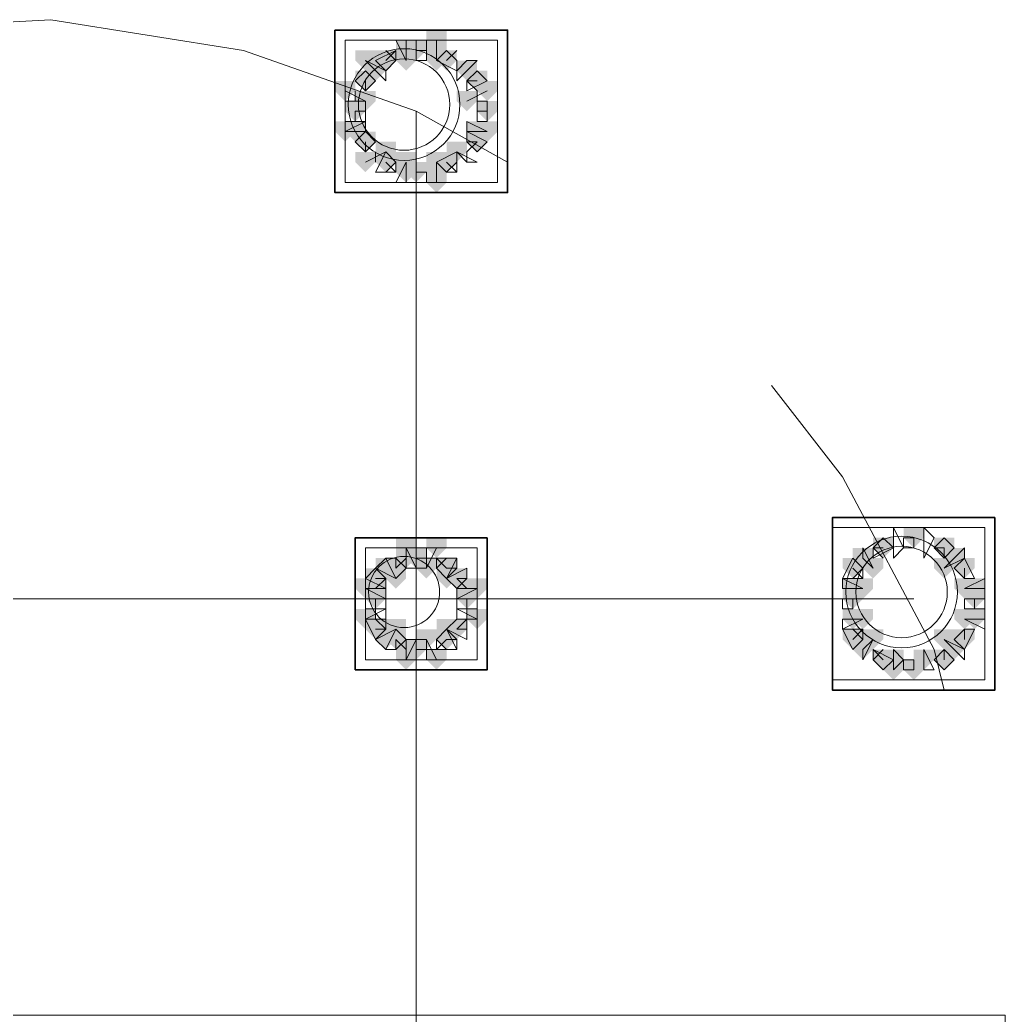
# Model space of a CAD drawing. Header units: millimetres. Extents: x 2315 to 4619, y 1334 to 1897.
# Drawn here: x 3584.13 to 3590.05, y 1554.71 to 1560.69 of the extents above; entities that cross this region are included whole.
import ezdxf

# ---------------------------------------------------------------- set-up
doc = ezdxf.new("R2010")
doc.units = ezdxf.units.MM
for name, color, linetype, true_color in [('PDF_10', 7, 'Continuous', 0x00b85c), ('PDF_AXIS', 7, 'Continuous', 0x00b85c), ('PDF_柱构件', 7, 'Continuous', 0x00b85c), ('PDF_转运站初步方案', 7, 'Continuous', 0x00b85c)]:
    doc.layers.add(name, color=color, linetype=linetype, true_color=true_color)
doc.layers.add('PDF_中心线层', color=1, linetype='Continuous')
doc.layers.add('PDF_粗实线层', color=7, linetype='Continuous')

msp = doc.modelspace()

# ---------------------------------------------------------------- hatches: boundary and pattern name
at = {"layer": 'PDF_10', "transparency": 33554559}
for points in [[(3586.5099, 1560.5703), (3586.4488, 1560.5703), (3586.4488, 1560.5093), (3586.5099, 1560.4482), (3586.571, 1560.5093), (3586.571, 1560.5703)], [(3586.5099, 1560.5703), (3586.4488, 1560.5703), (3586.4488, 1560.5093), (3586.5099, 1560.4482), (3586.571, 1560.5093), (3586.571, 1560.5703)], [(3586.5099, 1560.5703), (3586.4488, 1560.5703), (3586.4488, 1560.5093), (3586.5099, 1560.4482), (3586.571, 1560.5093), (3586.571, 1560.5703)], [(3586.3267, 1560.5093), (3586.2656, 1560.5093), (3586.2656, 1560.4482), (3586.3267, 1560.3871), (3586.3877, 1560.4482), (3586.3877, 1560.5093)], [(3586.3267, 1560.5093), (3586.2656, 1560.5093), (3586.2656, 1560.4482), (3586.3267, 1560.3871), (3586.3877, 1560.4482), (3586.3877, 1560.5093)], [(3586.6931, 1560.5093), (3586.6321, 1560.5093), (3586.6321, 1560.4482), (3586.6931, 1560.3871), (3586.7542, 1560.4482), (3586.7542, 1560.5093)], [(3586.6931, 1560.5093), (3586.6321, 1560.5093), (3586.6321, 1560.4482), (3586.6931, 1560.3871), (3586.7542, 1560.4482), (3586.7542, 1560.5093)], [(3586.2045, 1560.3871), (3586.1434, 1560.3871), (3586.1434, 1560.326), (3586.2045, 1560.2649), (3586.2656, 1560.326), (3586.2656, 1560.3871)], [(3586.2045, 1560.3871), (3586.1434, 1560.3871), (3586.1434, 1560.326), (3586.2045, 1560.2649), (3586.2656, 1560.326), (3586.2656, 1560.3871)], [(3586.2045, 1560.3871), (3586.1434, 1560.3871), (3586.1434, 1560.326), (3586.2045, 1560.2649), (3586.2656, 1560.326), (3586.2656, 1560.3871)], [(3586.8764, 1560.3871), (3586.8153, 1560.3871), (3586.8153, 1560.326), (3586.8764, 1560.2649), (3586.9375, 1560.326), (3586.9375, 1560.3871)], [(3586.8764, 1560.3871), (3586.8153, 1560.3871), (3586.8153, 1560.326), (3586.8764, 1560.2649), (3586.9375, 1560.326), (3586.9375, 1560.3871)], [(3586.1434, 1560.2039), (3586.0823, 1560.2039), (3586.0823, 1560.1428), (3586.1434, 1560.0817), (3586.2045, 1560.1428), (3586.2045, 1560.2039)], [(3586.1434, 1560.2039), (3586.0823, 1560.2039), (3586.0823, 1560.1428), (3586.1434, 1560.0817), (3586.2045, 1560.1428), (3586.2045, 1560.2039)], [(3586.9375, 1560.2039), (3586.8764, 1560.2039), (3586.8764, 1560.1428), (3586.9375, 1560.0817), (3586.9985, 1560.1428), (3586.9985, 1560.2039)], [(3586.9375, 1560.2039), (3586.8764, 1560.2039), (3586.8764, 1560.1428), (3586.9375, 1560.0817), (3586.9985, 1560.1428), (3586.9985, 1560.2039)], [(3586.2045, 1560.0206), (3586.1434, 1560.0206), (3586.1434, 1559.9595), (3586.2045, 1559.8985), (3586.2656, 1559.9595), (3586.2656, 1560.0206)], [(3586.2045, 1560.0206), (3586.1434, 1560.0206), (3586.1434, 1559.9595), (3586.2045, 1559.8985), (3586.2656, 1559.9595), (3586.2656, 1560.0206)], [(3586.2045, 1560.0206), (3586.1434, 1560.0206), (3586.1434, 1559.9595), (3586.2045, 1559.8985), (3586.2656, 1559.9595), (3586.2656, 1560.0206)], [(3586.8764, 1560.0206), (3586.8153, 1560.0206), (3586.8153, 1559.9595), (3586.8764, 1559.8985), (3586.9375, 1559.9595), (3586.9375, 1560.0206)], [(3586.8764, 1560.0206), (3586.8153, 1560.0206), (3586.8153, 1559.9595), (3586.8764, 1559.8985), (3586.9375, 1559.9595), (3586.9375, 1560.0206)], [(3586.3267, 1559.8985), (3586.2656, 1559.8985), (3586.2656, 1559.8374), (3586.3267, 1559.7763), (3586.3877, 1559.8374), (3586.3877, 1559.8985)], [(3586.3267, 1559.8985), (3586.2656, 1559.8985), (3586.2656, 1559.8374), (3586.3267, 1559.7763), (3586.3877, 1559.8374), (3586.3877, 1559.8985)], [(3586.6931, 1559.8985), (3586.6321, 1559.8985), (3586.6321, 1559.8374), (3586.6931, 1559.7763), (3586.7542, 1559.8374), (3586.7542, 1559.8985)], [(3586.6931, 1559.8985), (3586.6321, 1559.8985), (3586.6321, 1559.8374), (3586.6931, 1559.7763), (3586.7542, 1559.8374), (3586.7542, 1559.8985)], [(3586.5099, 1559.8374), (3586.4488, 1559.8374), (3586.4488, 1559.7763), (3586.5099, 1559.7152), (3586.571, 1559.7763), (3586.571, 1559.8374)], [(3586.5099, 1559.8374), (3586.4488, 1559.8374), (3586.4488, 1559.7763), (3586.5099, 1559.7152), (3586.571, 1559.7763), (3586.571, 1559.8374)], [(3589.5029, 1557.6385), (3589.4418, 1557.6385), (3589.4418, 1557.5774), (3589.5029, 1557.5163), (3589.5639, 1557.5774), (3589.5639, 1557.6385)], [(3589.5029, 1557.6385), (3589.4418, 1557.6385), (3589.4418, 1557.5774), (3589.5029, 1557.5163), (3589.5639, 1557.5774), (3589.5639, 1557.6385)], [(3589.3196, 1557.5774), (3589.2585, 1557.5774), (3589.2585, 1557.5163), (3589.3196, 1557.4552), (3589.3807, 1557.5163), (3589.3807, 1557.5774)], [(3589.3196, 1557.5774), (3589.2585, 1557.5774), (3589.2585, 1557.5163), (3589.3196, 1557.4552), (3589.3807, 1557.5163), (3589.3807, 1557.5774)], [(3589.6861, 1557.5774), (3589.625, 1557.5774), (3589.625, 1557.5163), (3589.6861, 1557.4552), (3589.7472, 1557.5163), (3589.7472, 1557.5774)], [(3589.6861, 1557.5774), (3589.625, 1557.5774), (3589.625, 1557.5163), (3589.6861, 1557.4552), (3589.7472, 1557.5163), (3589.7472, 1557.5774)], [(3586.5099, 1557.5163), (3586.4488, 1557.5163), (3586.4488, 1557.4552), (3586.5099, 1557.3941), (3586.571, 1557.4552), (3586.571, 1557.5163)], [(3586.5099, 1557.5163), (3586.4488, 1557.5163), (3586.4488, 1557.4552), (3586.5099, 1557.3941), (3586.571, 1557.4552), (3586.571, 1557.5163)], [(3586.5099, 1557.5163), (3586.4488, 1557.5163), (3586.4488, 1557.4552), (3586.5099, 1557.3941), (3586.571, 1557.4552), (3586.571, 1557.5163)], [(3586.3877, 1557.4552), (3586.3267, 1557.4552), (3586.3267, 1557.3941), (3586.3877, 1557.333), (3586.4488, 1557.3941), (3586.4488, 1557.4552)], [(3586.3877, 1557.4552), (3586.3267, 1557.4552), (3586.3267, 1557.3941), (3586.3877, 1557.333), (3586.4488, 1557.3941), (3586.4488, 1557.4552)], [(3586.6931, 1557.4552), (3586.6321, 1557.4552), (3586.6321, 1557.3941), (3586.6931, 1557.333), (3586.7542, 1557.3941), (3586.7542, 1557.4552)], [(3586.6931, 1557.4552), (3586.6321, 1557.4552), (3586.6321, 1557.3941), (3586.6931, 1557.333), (3586.7542, 1557.3941), (3586.7542, 1557.4552)], [(3589.1364, 1557.4552), (3589.0753, 1557.4552), (3589.0753, 1557.3941), (3589.1364, 1557.333), (3589.1975, 1557.3941), (3589.1975, 1557.4552)], [(3589.1364, 1557.4552), (3589.0753, 1557.4552), (3589.0753, 1557.3941), (3589.1364, 1557.333), (3589.1975, 1557.3941), (3589.1975, 1557.4552)], [(3589.8083, 1557.4552), (3589.7472, 1557.4552), (3589.7472, 1557.3941), (3589.8083, 1557.333), (3589.8694, 1557.3941), (3589.8694, 1557.4552)], [(3589.8083, 1557.4552), (3589.7472, 1557.4552), (3589.7472, 1557.3941), (3589.8083, 1557.333), (3589.8694, 1557.3941), (3589.8694, 1557.4552)], [(3586.2656, 1557.3941), (3586.2045, 1557.3941), (3586.2045, 1557.333), (3586.2656, 1557.272), (3586.3267, 1557.333), (3586.3267, 1557.3941)], [(3586.2656, 1557.3941), (3586.2045, 1557.3941), (3586.2045, 1557.333), (3586.2656, 1557.272), (3586.3267, 1557.333), (3586.3267, 1557.3941)], [(3586.7542, 1557.3941), (3586.6931, 1557.3941), (3586.6931, 1557.333), (3586.7542, 1557.272), (3586.8153, 1557.333), (3586.8153, 1557.3941)], [(3586.7542, 1557.3941), (3586.6931, 1557.3941), (3586.6931, 1557.333), (3586.7542, 1557.272), (3586.8153, 1557.333), (3586.8153, 1557.3941)], [(3586.2656, 1557.272), (3586.2045, 1557.272), (3586.2045, 1557.2109), (3586.2656, 1557.1498), (3586.3267, 1557.2109), (3586.3267, 1557.272)], [(3586.2656, 1557.272), (3586.2045, 1557.272), (3586.2045, 1557.2109), (3586.2656, 1557.1498), (3586.3267, 1557.2109), (3586.3267, 1557.272)], [(3586.8153, 1557.272), (3586.7542, 1557.272), (3586.7542, 1557.2109), (3586.8153, 1557.1498), (3586.8764, 1557.2109), (3586.8764, 1557.272)], [(3586.8153, 1557.272), (3586.7542, 1557.272), (3586.7542, 1557.2109), (3586.8153, 1557.1498), (3586.8764, 1557.2109), (3586.8764, 1557.272)], [(3589.1364, 1557.272), (3589.0753, 1557.272), (3589.0753, 1557.2109), (3589.1364, 1557.1498), (3589.1975, 1557.2109), (3589.1975, 1557.272)], [(3589.1364, 1557.272), (3589.0753, 1557.272), (3589.0753, 1557.2109), (3589.1364, 1557.1498), (3589.1975, 1557.2109), (3589.1975, 1557.272)], [(3589.8694, 1557.272), (3589.8083, 1557.272), (3589.8083, 1557.2109), (3589.8694, 1557.1498), (3589.9304, 1557.2109), (3589.9304, 1557.272)], [(3589.8694, 1557.272), (3589.8083, 1557.272), (3589.8083, 1557.2109), (3589.8694, 1557.1498), (3589.9304, 1557.2109), (3589.9304, 1557.272)], [(3586.2656, 1557.0887), (3586.2045, 1557.0887), (3586.2045, 1557.0276), (3586.2656, 1556.9666), (3586.3267, 1557.0276), (3586.3267, 1557.0887)], [(3586.2656, 1557.0887), (3586.2045, 1557.0887), (3586.2045, 1557.0276), (3586.2656, 1556.9666), (3586.3267, 1557.0276), (3586.3267, 1557.0887)], [(3586.7542, 1557.0887), (3586.6931, 1557.0887), (3586.6931, 1557.0276), (3586.7542, 1556.9666), (3586.8153, 1557.0276), (3586.8153, 1557.0887)], [(3586.7542, 1557.0887), (3586.6931, 1557.0887), (3586.6931, 1557.0276), (3586.7542, 1556.9666), (3586.8153, 1557.0276), (3586.8153, 1557.0887)], [(3586.3877, 1557.0276), (3586.3267, 1557.0276), (3586.3267, 1556.9666), (3586.3877, 1556.9055), (3586.4488, 1556.9666), (3586.4488, 1557.0276)], [(3586.3877, 1557.0276), (3586.3267, 1557.0276), (3586.3267, 1556.9666), (3586.3877, 1556.9055), (3586.4488, 1556.9666), (3586.4488, 1557.0276)], [(3586.6931, 1557.0276), (3586.6321, 1557.0276), (3586.6321, 1556.9666), (3586.6931, 1556.9055), (3586.7542, 1556.9666), (3586.7542, 1557.0276)], [(3586.6931, 1557.0276), (3586.6321, 1557.0276), (3586.6321, 1556.9666), (3586.6931, 1556.9055), (3586.7542, 1556.9666), (3586.7542, 1557.0276)], [(3589.1364, 1557.0276), (3589.0753, 1557.0276), (3589.0753, 1556.9666), (3589.1364, 1556.9055), (3589.1975, 1556.9666), (3589.1975, 1557.0276)], [(3589.1364, 1557.0276), (3589.0753, 1557.0276), (3589.0753, 1556.9666), (3589.1364, 1556.9055), (3589.1975, 1556.9666), (3589.1975, 1557.0276)], [(3589.8083, 1557.0276), (3589.7472, 1557.0276), (3589.7472, 1556.9666), (3589.8083, 1556.9055), (3589.8694, 1556.9666), (3589.8694, 1557.0276)], [(3589.8083, 1557.0276), (3589.7472, 1557.0276), (3589.7472, 1556.9666), (3589.8083, 1556.9055), (3589.8694, 1556.9666), (3589.8694, 1557.0276)], [(3586.5099, 1556.9666), (3586.4488, 1556.9666), (3586.4488, 1556.9055), (3586.5099, 1556.8444), (3586.571, 1556.9055), (3586.571, 1556.9666)], [(3586.5099, 1556.9666), (3586.4488, 1556.9666), (3586.4488, 1556.9055), (3586.5099, 1556.8444), (3586.571, 1556.9055), (3586.571, 1556.9666)], [(3586.5099, 1556.9666), (3586.4488, 1556.9666), (3586.4488, 1556.9055), (3586.5099, 1556.8444), (3586.571, 1556.9055), (3586.571, 1556.9666)], [(3589.3196, 1556.9055), (3589.2585, 1556.9055), (3589.2585, 1556.8444), (3589.3196, 1556.7833), (3589.3807, 1556.8444), (3589.3807, 1556.9055)], [(3589.3196, 1556.9055), (3589.2585, 1556.9055), (3589.2585, 1556.8444), (3589.3196, 1556.7833), (3589.3807, 1556.8444), (3589.3807, 1556.9055)], [(3589.6861, 1556.9055), (3589.625, 1556.9055), (3589.625, 1556.8444), (3589.6861, 1556.7833), (3589.7472, 1556.8444), (3589.7472, 1556.9055)], [(3589.6861, 1556.9055), (3589.625, 1556.9055), (3589.625, 1556.8444), (3589.6861, 1556.7833), (3589.7472, 1556.8444), (3589.7472, 1556.9055)], [(3589.5029, 1556.8444), (3589.4418, 1556.8444), (3589.4418, 1556.7833), (3589.5029, 1556.7222), (3589.5639, 1556.7833), (3589.5639, 1556.8444)], [(3589.5029, 1556.8444), (3589.4418, 1556.8444), (3589.4418, 1556.7833), (3589.5029, 1556.7222), (3589.5639, 1556.7833), (3589.5639, 1556.8444)]]:
    msp.add_hatch(color=256, dxfattribs=at).paths.add_polyline_path(points)
at = {"layer": 'PDF_柱构件', "transparency": 33554559}
for points in [[(3586.6321, 1560.6314), (3586.571, 1560.6314), (3586.571, 1560.5703), (3586.6321, 1560.5093), (3586.6931, 1560.5703), (3586.6931, 1560.6314)], [(3586.4488, 1560.5703), (3586.3877, 1560.5703), (3586.3877, 1560.5093), (3586.4488, 1560.4482), (3586.5099, 1560.5093), (3586.5099, 1560.5703)], [(3586.6321, 1560.5703), (3586.571, 1560.5703), (3586.571, 1560.5093), (3586.6321, 1560.4482), (3586.6931, 1560.5093), (3586.6931, 1560.5703)], [(3586.2045, 1560.5093), (3586.1434, 1560.5093), (3586.1434, 1560.4482), (3586.2045, 1560.3871), (3586.2656, 1560.4482), (3586.2656, 1560.5093)], [(3586.4488, 1560.5093), (3586.3877, 1560.5093), (3586.3877, 1560.4482), (3586.4488, 1560.3871), (3586.5099, 1560.4482), (3586.5099, 1560.5093)], [(3586.6321, 1560.5093), (3586.571, 1560.5093), (3586.571, 1560.4482), (3586.6321, 1560.3871), (3586.6931, 1560.4482), (3586.6931, 1560.5093)], [(3586.2656, 1560.4482), (3586.2045, 1560.4482), (3586.2045, 1560.3871), (3586.2656, 1560.326), (3586.3267, 1560.3871), (3586.3267, 1560.4482)], [(3586.8153, 1560.4482), (3586.7542, 1560.4482), (3586.7542, 1560.3871), (3586.8153, 1560.326), (3586.8764, 1560.3871), (3586.8764, 1560.4482)], [(3586.0823, 1560.326), (3586.0212, 1560.326), (3586.0212, 1560.2649), (3586.0823, 1560.2039), (3586.1434, 1560.2649), (3586.1434, 1560.326)], [(3586.9375, 1560.326), (3586.8764, 1560.326), (3586.8764, 1560.2649), (3586.9375, 1560.2039), (3586.9985, 1560.2649), (3586.9985, 1560.326)], [(3586.2045, 1560.2649), (3586.1434, 1560.2649), (3586.1434, 1560.2039), (3586.2045, 1560.1428), (3586.2656, 1560.2039), (3586.2656, 1560.2649)], [(3586.8153, 1560.2649), (3586.7542, 1560.2649), (3586.7542, 1560.2039), (3586.8153, 1560.1428), (3586.8764, 1560.2039), (3586.8764, 1560.2649)], [(3586.0823, 1560.0817), (3586.0212, 1560.0817), (3586.0212, 1560.0206), (3586.0823, 1559.9595), (3586.1434, 1560.0206), (3586.1434, 1560.0817)], [(3586.1434, 1560.0817), (3586.0823, 1560.0817), (3586.0823, 1560.0206), (3586.1434, 1559.9595), (3586.2045, 1560.0206), (3586.2045, 1560.0817)], [(3586.8764, 1560.0817), (3586.8153, 1560.0817), (3586.8153, 1560.0206), (3586.8764, 1559.9595), (3586.9375, 1560.0206), (3586.9375, 1560.0817)], [(3586.9375, 1560.0817), (3586.8764, 1560.0817), (3586.8764, 1560.0206), (3586.9375, 1559.9595), (3586.9985, 1560.0206), (3586.9985, 1560.0817)], [(3586.3267, 1559.9595), (3586.2656, 1559.9595), (3586.2656, 1559.8985), (3586.3267, 1559.8374), (3586.3877, 1559.8985), (3586.3877, 1559.9595)], [(3586.7542, 1559.9595), (3586.6931, 1559.9595), (3586.6931, 1559.8985), (3586.7542, 1559.8374), (3586.8153, 1559.8985), (3586.8153, 1559.9595)], [(3586.2045, 1559.8985), (3586.1434, 1559.8985), (3586.1434, 1559.8374), (3586.2045, 1559.7763), (3586.2656, 1559.8374), (3586.2656, 1559.8985)], [(3586.4488, 1559.8985), (3586.3877, 1559.8985), (3586.3877, 1559.8374), (3586.4488, 1559.7763), (3586.5099, 1559.8374), (3586.5099, 1559.8985)], [(3586.6321, 1559.8985), (3586.571, 1559.8985), (3586.571, 1559.8374), (3586.6321, 1559.7763), (3586.6931, 1559.8374), (3586.6931, 1559.8985)], [(3586.4488, 1559.8374), (3586.3877, 1559.8374), (3586.3877, 1559.7763), (3586.4488, 1559.7152), (3586.5099, 1559.7763), (3586.5099, 1559.8374)], [(3586.6321, 1559.8374), (3586.571, 1559.8374), (3586.571, 1559.7763), (3586.6321, 1559.7152), (3586.6931, 1559.7763), (3586.6931, 1559.8374)], [(3586.6321, 1559.7763), (3586.571, 1559.7763), (3586.571, 1559.7152), (3586.6321, 1559.6541), (3586.6931, 1559.7152), (3586.6931, 1559.7763)], [(3586.4488, 1557.5774), (3586.3877, 1557.5774), (3586.3877, 1557.5163), (3586.4488, 1557.4552), (3586.5099, 1557.5163), (3586.5099, 1557.5774)], [(3586.6321, 1557.5774), (3586.571, 1557.5774), (3586.571, 1557.5163), (3586.6321, 1557.4552), (3586.6931, 1557.5163), (3586.6931, 1557.5774)], [(3586.4488, 1557.5163), (3586.3877, 1557.5163), (3586.3877, 1557.4552), (3586.4488, 1557.3941), (3586.5099, 1557.4552), (3586.5099, 1557.5163)], [(3589.1975, 1557.5163), (3589.1364, 1557.5163), (3589.1364, 1557.4552), (3589.1975, 1557.3941), (3589.2585, 1557.4552), (3589.2585, 1557.5163)], [(3589.7472, 1557.5163), (3589.6861, 1557.5163), (3589.6861, 1557.4552), (3589.7472, 1557.3941), (3589.8083, 1557.4552), (3589.8083, 1557.5163)], [(3586.3267, 1557.4552), (3586.2656, 1557.4552), (3586.2656, 1557.3941), (3586.3267, 1557.333), (3586.3877, 1557.3941), (3586.3877, 1557.4552)], [(3586.571, 1557.4552), (3586.5099, 1557.4552), (3586.5099, 1557.3941), (3586.571, 1557.333), (3586.6321, 1557.3941), (3586.6321, 1557.4552)], [(3589.2585, 1557.4552), (3589.1975, 1557.4552), (3589.1975, 1557.3941), (3589.2585, 1557.333), (3589.3196, 1557.3941), (3589.3196, 1557.4552)], [(3589.6861, 1557.4552), (3589.625, 1557.4552), (3589.625, 1557.3941), (3589.6861, 1557.333), (3589.7472, 1557.3941), (3589.7472, 1557.4552)], [(3586.3877, 1557.3941), (3586.3267, 1557.3941), (3586.3267, 1557.333), (3586.3877, 1557.272), (3586.4488, 1557.333), (3586.4488, 1557.3941)], [(3586.6931, 1557.3941), (3586.6321, 1557.3941), (3586.6321, 1557.333), (3586.6931, 1557.272), (3586.7542, 1557.333), (3586.7542, 1557.3941)], [(3586.2045, 1557.333), (3586.1434, 1557.333), (3586.1434, 1557.272), (3586.2045, 1557.2109), (3586.2656, 1557.272), (3586.2656, 1557.333)], [(3586.2656, 1557.333), (3586.2045, 1557.333), (3586.2045, 1557.272), (3586.2656, 1557.2109), (3586.3267, 1557.272), (3586.3267, 1557.333)], [(3586.8153, 1557.333), (3586.7542, 1557.333), (3586.7542, 1557.272), (3586.8153, 1557.2109), (3586.8764, 1557.272), (3586.8764, 1557.333)], [(3586.8764, 1557.333), (3586.8153, 1557.333), (3586.8153, 1557.272), (3586.8764, 1557.2109), (3586.9375, 1557.272), (3586.9375, 1557.333)], [(3589.1364, 1557.333), (3589.0753, 1557.333), (3589.0753, 1557.272), (3589.1364, 1557.2109), (3589.1975, 1557.272), (3589.1975, 1557.333)], [(3589.1975, 1557.333), (3589.1364, 1557.333), (3589.1364, 1557.272), (3589.1975, 1557.2109), (3589.2585, 1557.272), (3589.2585, 1557.333)], [(3589.8083, 1557.333), (3589.7472, 1557.333), (3589.7472, 1557.272), (3589.8083, 1557.2109), (3589.8694, 1557.272), (3589.8694, 1557.333)], [(3589.8694, 1557.333), (3589.8083, 1557.333), (3589.8083, 1557.272), (3589.8694, 1557.2109), (3589.9304, 1557.272), (3589.9304, 1557.333)], [(3586.2045, 1557.1498), (3586.1434, 1557.1498), (3586.1434, 1557.0887), (3586.2045, 1557.0276), (3586.2656, 1557.0887), (3586.2656, 1557.1498)], [(3586.8764, 1557.1498), (3586.8153, 1557.1498), (3586.8153, 1557.0887), (3586.8764, 1557.0276), (3586.9375, 1557.0887), (3586.9375, 1557.1498)], [(3589.1364, 1557.1498), (3589.0753, 1557.1498), (3589.0753, 1557.0887), (3589.1364, 1557.0276), (3589.1975, 1557.0887), (3589.1975, 1557.1498)], [(3589.1975, 1557.1498), (3589.1364, 1557.1498), (3589.1364, 1557.0887), (3589.1975, 1557.0276), (3589.2585, 1557.0887), (3589.2585, 1557.1498)], [(3589.8083, 1557.1498), (3589.7472, 1557.1498), (3589.7472, 1557.0887), (3589.8083, 1557.0276), (3589.8694, 1557.0887), (3589.8694, 1557.1498)], [(3589.8694, 1557.1498), (3589.8083, 1557.1498), (3589.8083, 1557.0887), (3589.8694, 1557.0276), (3589.9304, 1557.0887), (3589.9304, 1557.1498)], [(3586.3877, 1557.0887), (3586.3267, 1557.0887), (3586.3267, 1557.0276), (3586.3877, 1556.9666), (3586.4488, 1557.0276), (3586.4488, 1557.0887)], [(3586.6931, 1557.0887), (3586.6321, 1557.0887), (3586.6321, 1557.0276), (3586.6931, 1556.9666), (3586.7542, 1557.0276), (3586.7542, 1557.0887)], [(3586.3267, 1557.0276), (3586.2656, 1557.0276), (3586.2656, 1556.9666), (3586.3267, 1556.9055), (3586.3877, 1556.9666), (3586.3877, 1557.0276)], [(3586.571, 1557.0276), (3586.5099, 1557.0276), (3586.5099, 1556.9666), (3586.571, 1556.9055), (3586.6321, 1556.9666), (3586.6321, 1557.0276)], [(3589.2585, 1557.0276), (3589.1975, 1557.0276), (3589.1975, 1556.9666), (3589.2585, 1556.9055), (3589.3196, 1556.9666), (3589.3196, 1557.0276)], [(3589.6861, 1557.0276), (3589.625, 1557.0276), (3589.625, 1556.9666), (3589.6861, 1556.9055), (3589.7472, 1556.9666), (3589.7472, 1557.0276)], [(3586.4488, 1556.9666), (3586.3877, 1556.9666), (3586.3877, 1556.9055), (3586.4488, 1556.8444), (3586.5099, 1556.9055), (3586.5099, 1556.9666)], [(3589.1975, 1556.9666), (3589.1364, 1556.9666), (3589.1364, 1556.9055), (3589.1975, 1556.8444), (3589.2585, 1556.9055), (3589.2585, 1556.9666)], [(3589.7472, 1556.9666), (3589.6861, 1556.9666), (3589.6861, 1556.9055), (3589.7472, 1556.8444), (3589.8083, 1556.9055), (3589.8083, 1556.9666)], [(3586.4488, 1556.9055), (3586.3877, 1556.9055), (3586.3877, 1556.8444), (3586.4488, 1556.7833), (3586.5099, 1556.8444), (3586.5099, 1556.9055)], [(3586.6321, 1556.9055), (3586.571, 1556.9055), (3586.571, 1556.8444), (3586.6321, 1556.7833), (3586.6931, 1556.8444), (3586.6931, 1556.9055)], [(3589.3807, 1556.9055), (3589.3196, 1556.9055), (3589.3196, 1556.8444), (3589.3807, 1556.7833), (3589.4418, 1556.8444), (3589.4418, 1556.9055)], [(3589.5639, 1556.9055), (3589.5029, 1556.9055), (3589.5029, 1556.8444), (3589.5639, 1556.7833), (3589.625, 1556.8444), (3589.625, 1556.9055)], [(3589.3807, 1556.8444), (3589.3196, 1556.8444), (3589.3196, 1556.7833), (3589.3807, 1556.7222), (3589.4418, 1556.7833), (3589.4418, 1556.8444)]]:
    msp.add_hatch(color=256, dxfattribs=at).paths.add_polyline_path(points)
at = {"layer": 'PDF_转运站初步方案', "transparency": 33554559}
for points in [[(3586.5099, 1560.5703), (3586.4488, 1560.5703), (3586.4488, 1560.5093), (3586.5099, 1560.4482), (3586.571, 1560.5093), (3586.571, 1560.5703)], [(3586.5099, 1560.5703), (3586.4488, 1560.5703), (3586.4488, 1560.5093), (3586.5099, 1560.4482), (3586.571, 1560.5093), (3586.571, 1560.5703)], [(3586.3267, 1560.5093), (3586.2656, 1560.5093), (3586.2656, 1560.4482), (3586.3267, 1560.3871), (3586.3877, 1560.4482), (3586.3877, 1560.5093)], [(3586.3267, 1560.5093), (3586.2656, 1560.5093), (3586.2656, 1560.4482), (3586.3267, 1560.3871), (3586.3877, 1560.4482), (3586.3877, 1560.5093)], [(3586.6931, 1560.5093), (3586.6321, 1560.5093), (3586.6321, 1560.4482), (3586.6931, 1560.3871), (3586.7542, 1560.4482), (3586.7542, 1560.5093)], [(3586.6931, 1560.5093), (3586.6321, 1560.5093), (3586.6321, 1560.4482), (3586.6931, 1560.3871), (3586.7542, 1560.4482), (3586.7542, 1560.5093)], [(3586.2045, 1560.3871), (3586.1434, 1560.3871), (3586.1434, 1560.326), (3586.2045, 1560.2649), (3586.2656, 1560.326), (3586.2656, 1560.3871)], [(3586.2045, 1560.3871), (3586.1434, 1560.3871), (3586.1434, 1560.326), (3586.2045, 1560.2649), (3586.2656, 1560.326), (3586.2656, 1560.3871)], [(3586.8764, 1560.3871), (3586.8153, 1560.3871), (3586.8153, 1560.326), (3586.8764, 1560.2649), (3586.9375, 1560.326), (3586.9375, 1560.3871)], [(3586.8764, 1560.3871), (3586.8153, 1560.3871), (3586.8153, 1560.326), (3586.8764, 1560.2649), (3586.9375, 1560.326), (3586.9375, 1560.3871)], [(3586.1434, 1560.2039), (3586.0823, 1560.2039), (3586.0823, 1560.1428), (3586.1434, 1560.0817), (3586.2045, 1560.1428), (3586.2045, 1560.2039)], [(3586.1434, 1560.2039), (3586.0823, 1560.2039), (3586.0823, 1560.1428), (3586.1434, 1560.0817), (3586.2045, 1560.1428), (3586.2045, 1560.2039)], [(3586.9375, 1560.2039), (3586.8764, 1560.2039), (3586.8764, 1560.1428), (3586.9375, 1560.0817), (3586.9985, 1560.1428), (3586.9985, 1560.2039)], [(3586.9375, 1560.2039), (3586.8764, 1560.2039), (3586.8764, 1560.1428), (3586.9375, 1560.0817), (3586.9985, 1560.1428), (3586.9985, 1560.2039)], [(3586.2045, 1560.0206), (3586.1434, 1560.0206), (3586.1434, 1559.9595), (3586.2045, 1559.8985), (3586.2656, 1559.9595), (3586.2656, 1560.0206)], [(3586.2045, 1560.0206), (3586.1434, 1560.0206), (3586.1434, 1559.9595), (3586.2045, 1559.8985), (3586.2656, 1559.9595), (3586.2656, 1560.0206)], [(3586.8764, 1560.0206), (3586.8153, 1560.0206), (3586.8153, 1559.9595), (3586.8764, 1559.8985), (3586.9375, 1559.9595), (3586.9375, 1560.0206)], [(3586.8764, 1560.0206), (3586.8153, 1560.0206), (3586.8153, 1559.9595), (3586.8764, 1559.8985), (3586.9375, 1559.9595), (3586.9375, 1560.0206)], [(3586.3267, 1559.8985), (3586.2656, 1559.8985), (3586.2656, 1559.8374), (3586.3267, 1559.7763), (3586.3877, 1559.8374), (3586.3877, 1559.8985)], [(3586.3267, 1559.8985), (3586.2656, 1559.8985), (3586.2656, 1559.8374), (3586.3267, 1559.7763), (3586.3877, 1559.8374), (3586.3877, 1559.8985)], [(3586.6931, 1559.8985), (3586.6321, 1559.8985), (3586.6321, 1559.8374), (3586.6931, 1559.7763), (3586.7542, 1559.8374), (3586.7542, 1559.8985)], [(3586.6931, 1559.8985), (3586.6321, 1559.8985), (3586.6321, 1559.8374), (3586.6931, 1559.7763), (3586.7542, 1559.8374), (3586.7542, 1559.8985)], [(3586.5099, 1559.8374), (3586.4488, 1559.8374), (3586.4488, 1559.7763), (3586.5099, 1559.7152), (3586.571, 1559.7763), (3586.571, 1559.8374)], [(3586.5099, 1559.8374), (3586.4488, 1559.8374), (3586.4488, 1559.7763), (3586.5099, 1559.7152), (3586.571, 1559.7763), (3586.571, 1559.8374)], [(3589.5029, 1557.6385), (3589.4418, 1557.6385), (3589.4418, 1557.5774), (3589.5029, 1557.5163), (3589.5639, 1557.5774), (3589.5639, 1557.6385)], [(3589.5029, 1557.6385), (3589.4418, 1557.6385), (3589.4418, 1557.5774), (3589.5029, 1557.5163), (3589.5639, 1557.5774), (3589.5639, 1557.6385)], [(3589.3196, 1557.5774), (3589.2585, 1557.5774), (3589.2585, 1557.5163), (3589.3196, 1557.4552), (3589.3807, 1557.5163), (3589.3807, 1557.5774)], [(3589.3196, 1557.5774), (3589.2585, 1557.5774), (3589.2585, 1557.5163), (3589.3196, 1557.4552), (3589.3807, 1557.5163), (3589.3807, 1557.5774)], [(3589.6861, 1557.5774), (3589.625, 1557.5774), (3589.625, 1557.5163), (3589.6861, 1557.4552), (3589.7472, 1557.5163), (3589.7472, 1557.5774)], [(3589.6861, 1557.5774), (3589.625, 1557.5774), (3589.625, 1557.5163), (3589.6861, 1557.4552), (3589.7472, 1557.5163), (3589.7472, 1557.5774)], [(3586.5099, 1557.5163), (3586.4488, 1557.5163), (3586.4488, 1557.4552), (3586.5099, 1557.3941), (3586.571, 1557.4552), (3586.571, 1557.5163)], [(3586.5099, 1557.5163), (3586.4488, 1557.5163), (3586.4488, 1557.4552), (3586.5099, 1557.3941), (3586.571, 1557.4552), (3586.571, 1557.5163)], [(3586.3877, 1557.4552), (3586.3267, 1557.4552), (3586.3267, 1557.3941), (3586.3877, 1557.333), (3586.4488, 1557.3941), (3586.4488, 1557.4552)], [(3586.3877, 1557.4552), (3586.3267, 1557.4552), (3586.3267, 1557.3941), (3586.3877, 1557.333), (3586.4488, 1557.3941), (3586.4488, 1557.4552)], [(3586.6931, 1557.4552), (3586.6321, 1557.4552), (3586.6321, 1557.3941), (3586.6931, 1557.333), (3586.7542, 1557.3941), (3586.7542, 1557.4552)], [(3586.6931, 1557.4552), (3586.6321, 1557.4552), (3586.6321, 1557.3941), (3586.6931, 1557.333), (3586.7542, 1557.3941), (3586.7542, 1557.4552)], [(3589.1364, 1557.4552), (3589.0753, 1557.4552), (3589.0753, 1557.3941), (3589.1364, 1557.333), (3589.1975, 1557.3941), (3589.1975, 1557.4552)], [(3589.1364, 1557.4552), (3589.0753, 1557.4552), (3589.0753, 1557.3941), (3589.1364, 1557.333), (3589.1975, 1557.3941), (3589.1975, 1557.4552)], [(3589.8083, 1557.4552), (3589.7472, 1557.4552), (3589.7472, 1557.3941), (3589.8083, 1557.333), (3589.8694, 1557.3941), (3589.8694, 1557.4552)], [(3589.8083, 1557.4552), (3589.7472, 1557.4552), (3589.7472, 1557.3941), (3589.8083, 1557.333), (3589.8694, 1557.3941), (3589.8694, 1557.4552)], [(3586.2656, 1557.3941), (3586.2045, 1557.3941), (3586.2045, 1557.333), (3586.2656, 1557.272), (3586.3267, 1557.333), (3586.3267, 1557.3941)], [(3586.2656, 1557.3941), (3586.2045, 1557.3941), (3586.2045, 1557.333), (3586.2656, 1557.272), (3586.3267, 1557.333), (3586.3267, 1557.3941)], [(3586.7542, 1557.3941), (3586.6931, 1557.3941), (3586.6931, 1557.333), (3586.7542, 1557.272), (3586.8153, 1557.333), (3586.8153, 1557.3941)], [(3586.7542, 1557.3941), (3586.6931, 1557.3941), (3586.6931, 1557.333), (3586.7542, 1557.272), (3586.8153, 1557.333), (3586.8153, 1557.3941)], [(3586.2656, 1557.272), (3586.2045, 1557.272), (3586.2045, 1557.2109), (3586.2656, 1557.1498), (3586.3267, 1557.2109), (3586.3267, 1557.272)], [(3586.2656, 1557.272), (3586.2045, 1557.272), (3586.2045, 1557.2109), (3586.2656, 1557.1498), (3586.3267, 1557.2109), (3586.3267, 1557.272)], [(3586.8153, 1557.272), (3586.7542, 1557.272), (3586.7542, 1557.2109), (3586.8153, 1557.1498), (3586.8764, 1557.2109), (3586.8764, 1557.272)], [(3586.8153, 1557.272), (3586.7542, 1557.272), (3586.7542, 1557.2109), (3586.8153, 1557.1498), (3586.8764, 1557.2109), (3586.8764, 1557.272)], [(3589.1364, 1557.272), (3589.0753, 1557.272), (3589.0753, 1557.2109), (3589.1364, 1557.1498), (3589.1975, 1557.2109), (3589.1975, 1557.272)], [(3589.1364, 1557.272), (3589.0753, 1557.272), (3589.0753, 1557.2109), (3589.1364, 1557.1498), (3589.1975, 1557.2109), (3589.1975, 1557.272)], [(3589.8694, 1557.272), (3589.8083, 1557.272), (3589.8083, 1557.2109), (3589.8694, 1557.1498), (3589.9304, 1557.2109), (3589.9304, 1557.272)], [(3589.8694, 1557.272), (3589.8083, 1557.272), (3589.8083, 1557.2109), (3589.8694, 1557.1498), (3589.9304, 1557.2109), (3589.9304, 1557.272)], [(3586.2656, 1557.0887), (3586.2045, 1557.0887), (3586.2045, 1557.0276), (3586.2656, 1556.9666), (3586.3267, 1557.0276), (3586.3267, 1557.0887)], [(3586.2656, 1557.0887), (3586.2045, 1557.0887), (3586.2045, 1557.0276), (3586.2656, 1556.9666), (3586.3267, 1557.0276), (3586.3267, 1557.0887)], [(3586.7542, 1557.0887), (3586.6931, 1557.0887), (3586.6931, 1557.0276), (3586.7542, 1556.9666), (3586.8153, 1557.0276), (3586.8153, 1557.0887)], [(3586.7542, 1557.0887), (3586.6931, 1557.0887), (3586.6931, 1557.0276), (3586.7542, 1556.9666), (3586.8153, 1557.0276), (3586.8153, 1557.0887)], [(3586.3877, 1557.0276), (3586.3267, 1557.0276), (3586.3267, 1556.9666), (3586.3877, 1556.9055), (3586.4488, 1556.9666), (3586.4488, 1557.0276)], [(3586.3877, 1557.0276), (3586.3267, 1557.0276), (3586.3267, 1556.9666), (3586.3877, 1556.9055), (3586.4488, 1556.9666), (3586.4488, 1557.0276)], [(3586.6931, 1557.0276), (3586.6321, 1557.0276), (3586.6321, 1556.9666), (3586.6931, 1556.9055), (3586.7542, 1556.9666), (3586.7542, 1557.0276)], [(3586.6931, 1557.0276), (3586.6321, 1557.0276), (3586.6321, 1556.9666), (3586.6931, 1556.9055), (3586.7542, 1556.9666), (3586.7542, 1557.0276)], [(3589.1364, 1557.0276), (3589.0753, 1557.0276), (3589.0753, 1556.9666), (3589.1364, 1556.9055), (3589.1975, 1556.9666), (3589.1975, 1557.0276)], [(3589.1364, 1557.0276), (3589.0753, 1557.0276), (3589.0753, 1556.9666), (3589.1364, 1556.9055), (3589.1975, 1556.9666), (3589.1975, 1557.0276)], [(3589.8083, 1557.0276), (3589.7472, 1557.0276), (3589.7472, 1556.9666), (3589.8083, 1556.9055), (3589.8694, 1556.9666), (3589.8694, 1557.0276)], [(3589.8083, 1557.0276), (3589.7472, 1557.0276), (3589.7472, 1556.9666), (3589.8083, 1556.9055), (3589.8694, 1556.9666), (3589.8694, 1557.0276)], [(3586.5099, 1556.9666), (3586.4488, 1556.9666), (3586.4488, 1556.9055), (3586.5099, 1556.8444), (3586.571, 1556.9055), (3586.571, 1556.9666)], [(3586.5099, 1556.9666), (3586.4488, 1556.9666), (3586.4488, 1556.9055), (3586.5099, 1556.8444), (3586.571, 1556.9055), (3586.571, 1556.9666)], [(3589.3196, 1556.9055), (3589.2585, 1556.9055), (3589.2585, 1556.8444), (3589.3196, 1556.7833), (3589.3807, 1556.8444), (3589.3807, 1556.9055)], [(3589.3196, 1556.9055), (3589.2585, 1556.9055), (3589.2585, 1556.8444), (3589.3196, 1556.7833), (3589.3807, 1556.8444), (3589.3807, 1556.9055)], [(3589.6861, 1556.9055), (3589.625, 1556.9055), (3589.625, 1556.8444), (3589.6861, 1556.7833), (3589.7472, 1556.8444), (3589.7472, 1556.9055)], [(3589.6861, 1556.9055), (3589.625, 1556.9055), (3589.625, 1556.8444), (3589.6861, 1556.7833), (3589.7472, 1556.8444), (3589.7472, 1556.9055)], [(3589.5029, 1556.8444), (3589.4418, 1556.8444), (3589.4418, 1556.7833), (3589.5029, 1556.7222), (3589.5639, 1556.7833), (3589.5639, 1556.8444)], [(3589.5029, 1556.8444), (3589.4418, 1556.8444), (3589.4418, 1556.7833), (3589.5029, 1556.7222), (3589.5639, 1556.7833), (3589.5639, 1556.8444)]]:
    msp.add_hatch(color=256, dxfattribs=at).paths.add_polyline_path(points)

# ---------------------------------------------------------------- linework, layer by layer
at = {"layer": 'PDF_10', "lineweight": 18}
for points in [[(3586.3267, 1560.4482), (3586.3877, 1560.5093)], [(3586.3877, 1560.4482), (3586.3267, 1560.5093)], [(3586.5099, 1560.5093), (3586.571, 1560.5093)], [(3586.6931, 1560.5093), (3586.7542, 1560.4482)], [(3586.6931, 1560.4482), (3586.7542, 1560.5093)], [(3586.2045, 1560.2649), (3586.2045, 1560.326)], [(3586.8764, 1560.326), (3586.8153, 1560.326), (3586.8764, 1560.2649)], [(3586.1434, 1560.0817), (3586.1434, 1560.1428), (3586.2045, 1560.1428)], [(3586.8764, 1560.1428), (3586.9375, 1560.1428), (3586.9375, 1560.0817)], [(3586.2045, 1559.8985), (3586.2045, 1559.9595)], [(3586.8153, 1559.9595), (3586.8764, 1559.9595), (3586.8153, 1559.8985)], [(3586.3877, 1559.7763), (3586.3267, 1559.8374)], [(3586.3877, 1559.8374), (3586.3267, 1559.7763)], [(3586.7542, 1559.8374), (3586.6931, 1559.7763)], [(3586.6931, 1559.8374), (3586.7542, 1559.7763)], [(3586.571, 1559.7763), (3586.5099, 1559.7763), (3586.5099, 1559.7152)], [(3589.5029, 1557.5163), (3589.5029, 1557.5774), (3589.4418, 1557.5774)], [(3589.3196, 1557.5163), (3589.2585, 1557.5163), (3589.3196, 1557.4552)], [(3589.6861, 1557.4552), (3589.6861, 1557.5163), (3589.625, 1557.5163)], [(3586.4488, 1557.4552), (3586.3877, 1557.3941), (3586.3877, 1557.4552)], [(3586.571, 1557.4552), (3586.5099, 1557.4552)], [(3586.6931, 1557.3941), (3586.6321, 1557.4552)], [(3586.6321, 1557.3941), (3586.6931, 1557.4552)], [(3589.1975, 1557.3941), (3589.1364, 1557.333)], [(3589.1975, 1557.333), (3589.1364, 1557.3941)], [(3589.8083, 1557.3941), (3589.8083, 1557.333), (3589.8083, 1557.3941)], [(3586.2656, 1557.333), (3586.3267, 1557.333), (3586.2656, 1557.272)], [(3586.8153, 1557.272), (3586.7542, 1557.333), (3586.8153, 1557.333)], [(3586.2045, 1557.2109), (3586.2656, 1557.2109), (3586.2656, 1557.1498)], [(3586.8153, 1557.1498), (3586.8153, 1557.2109), (3586.7542, 1557.2109)], [(3589.0753, 1557.2109), (3589.1364, 1557.2109), (3589.1364, 1557.1498)], [(3589.8694, 1557.1498), (3589.8694, 1557.2109), (3589.8083, 1557.2109)], [(3586.2656, 1557.0887), (3586.3267, 1557.0276), (3586.2656, 1557.0276)], [(3586.8153, 1557.0276), (3586.7542, 1557.0276), (3586.8153, 1557.0887)], [(3589.1364, 1557.0276), (3589.1975, 1556.9666)], [(3589.1975, 1557.0276), (3589.1364, 1556.9666)], [(3589.8083, 1556.9666), (3589.8083, 1557.0276), (3589.8083, 1556.9666)], [(3586.3877, 1556.9055), (3586.3877, 1556.9666), (3586.4488, 1556.9055)], [(3586.6321, 1556.9055), (3586.6931, 1556.9666)], [(3586.6321, 1556.9666), (3586.6931, 1556.9055)], [(3586.5099, 1556.9055), (3586.571, 1556.9055)], [(3589.2585, 1556.9055), (3589.3196, 1556.8444)], [(3589.3196, 1556.9055), (3589.2585, 1556.8444)], [(3589.625, 1556.8444), (3589.6861, 1556.9055), (3589.6861, 1556.8444)], [(3589.4418, 1556.7833), (3589.5029, 1556.7833), (3589.5029, 1556.8444)]]:
    msp.add_lwpolyline(points, dxfattribs=at)
at = {"layer": 'PDF_AXIS', "lineweight": 18}
for points in [[(3586.0823, 1560.5703), (3586.0823, 1559.7152), (3586.9985, 1559.7152), (3586.9985, 1560.5703)], [(3589.9304, 1557.6385), (3589.9304, 1556.7222), (3589.0142, 1556.7222), (3589.0142, 1557.6385)], [(3586.8764, 1557.5163), (3586.8764, 1556.8444), (3586.2045, 1556.8444), (3586.2045, 1557.5163)]]:
    msp.add_lwpolyline(points, close=True, dxfattribs=at)
at = {"layer": 'PDF_中心线层', "color": 112, "lineweight": 18, "true_color": 0x00b85c}
for points in [[(3578.0807, 1554.7066), (3578.0807, 1555.2563), (3578.2639, 1556.3557), (3578.6915, 1557.4552), (3579.3023, 1558.3714), (3580.0964, 1559.2266), (3581.0126, 1559.8985), (3582.051, 1560.326), (3583.1504, 1560.6314), (3584.311, 1560.6925), (3585.4715, 1560.5093), (3586.5099, 1560.1428), (3587.0596, 1559.8374)], [(3586.5099, 1549.2093), (3586.5099, 1560.1428)], [(3588.6477, 1558.4936), (3589.0753, 1557.9439), (3589.625, 1556.9055), (3589.6861, 1556.6612)], [(3578.5693, 1557.2109), (3589.5029, 1557.2109)], [(3590.0526, 1554.7066), (3578.0196, 1554.7066), (3590.0526, 1554.7066)]]:
    msp.add_lwpolyline(points, dxfattribs=at)
msp.add_arc((3584.0567, 1554.6804), 5.9959, 239.4895, 0.2501, dxfattribs=at)
at = {"layer": 'PDF_柱构件', "lineweight": 18}
for points in [[(3586.3877, 1560.5703), (3586.4488, 1560.4482), (3586.4488, 1560.5703)], [(3586.5099, 1560.4482), (3586.571, 1560.4482), (3586.571, 1560.5703), (3586.5099, 1560.5703)], [(3586.6321, 1560.5703), (3586.6321, 1560.4482)], [(3586.3267, 1560.3871), (3586.3877, 1560.4482), (3586.3877, 1560.5093), (3586.2656, 1560.4482)], [(3586.6321, 1560.4482), (3586.7542, 1560.3871), (3586.7542, 1560.4482), (3586.6931, 1560.5093)], [(3586.2045, 1560.4482), (3586.3267, 1560.326), (3586.3267, 1560.3871)], [(3586.8153, 1560.4482), (3586.7542, 1560.3871), (3586.7542, 1560.326), (3586.8764, 1560.4482)], [(3586.2045, 1560.2649), (3586.2656, 1560.326), (3586.2045, 1560.3871), (3586.1434, 1560.326)], [(3586.8153, 1560.326), (3586.8153, 1560.2649), (3586.9375, 1560.326), (3586.8764, 1560.3871)], [(3586.0823, 1560.2649), (3586.2045, 1560.2039)], [(3586.9375, 1560.2649), (3586.8153, 1560.2039)], [(3586.2045, 1560.0817), (3586.2045, 1560.2039), (3586.0823, 1560.2039), (3586.0823, 1560.0817)], [(3586.8764, 1560.2039), (3586.8764, 1560.0817), (3586.9375, 1560.0817), (3586.9375, 1560.2039)], [(3586.0823, 1560.0206), (3586.2045, 1560.0206), (3586.2045, 1560.0817)], [(3586.9375, 1560.0206), (3586.8153, 1560.0817), (3586.8153, 1560.0206)], [(3586.2656, 1559.9595), (3586.2045, 1560.0206), (3586.1434, 1559.9595), (3586.2045, 1559.8985)], [(3586.8153, 1560.0206), (3586.8153, 1559.9595), (3586.8764, 1559.8985), (3586.9375, 1559.9595)], [(3586.2045, 1559.8374), (3586.3267, 1559.8985)], [(3586.3877, 1559.8374), (3586.3267, 1559.8985), (3586.2656, 1559.7763), (3586.3877, 1559.7763)], [(3586.7542, 1559.8985), (3586.6321, 1559.8374), (3586.6931, 1559.7763), (3586.7542, 1559.7763)], [(3586.8764, 1559.8374), (3586.7542, 1559.8985), (3586.8153, 1559.8374)], [(3586.4488, 1559.7152), (3586.4488, 1559.8374), (3586.3877, 1559.7152)], [(3586.6321, 1559.7152), (3586.6321, 1559.8374)], [(3586.571, 1559.7763), (3586.5099, 1559.7763), (3586.5099, 1559.7152), (3586.571, 1559.7152)], [(3589.3807, 1557.6385), (3589.4418, 1557.5163), (3589.3807, 1557.4552), (3589.3807, 1557.5774)], [(3589.625, 1557.5774), (3589.5639, 1557.4552), (3589.5639, 1557.5163), (3589.5639, 1557.6385)], [(3589.3807, 1557.5163), (3589.2585, 1557.4552), (3589.2585, 1557.5163), (3589.3196, 1557.5774)], [(3589.5029, 1557.5163), (3589.4418, 1557.5163), (3589.4418, 1557.5774), (3589.5029, 1557.5774)], [(3589.6861, 1557.4552), (3589.625, 1557.5163), (3589.6861, 1557.5774), (3589.7472, 1557.5163)], [(3586.4488, 1557.5163), (3586.5099, 1557.3941), (3586.4488, 1557.3941)], [(3586.571, 1557.3941), (3586.5099, 1557.3941), (3586.5099, 1557.5163), (3586.571, 1557.5163)], [(3586.6321, 1557.5163), (3586.571, 1557.3941)], [(3589.1975, 1557.5163), (3589.2585, 1557.3941), (3589.1975, 1557.4552)], [(3589.8083, 1557.4552), (3589.6861, 1557.3941), (3589.8083, 1557.5163)], [(3586.3267, 1557.4552), (3586.3877, 1557.333), (3586.2656, 1557.3941)], [(3586.4488, 1557.3941), (3586.3877, 1557.333), (3586.3267, 1557.4552), (3586.3877, 1557.4552)], [(3586.6931, 1557.333), (3586.6321, 1557.3941), (3586.6321, 1557.4552), (3586.7542, 1557.4552)], [(3589.1975, 1557.3941), (3589.1975, 1557.333), (3589.0753, 1557.333), (3589.1364, 1557.4552)], [(3589.8083, 1557.333), (3589.7472, 1557.3941), (3589.8083, 1557.4552), (3589.8694, 1557.333)], [(3586.3267, 1557.333), (3586.3267, 1557.272), (3586.2045, 1557.333), (3586.2656, 1557.3941)], [(3586.7542, 1557.272), (3586.6931, 1557.333), (3586.8153, 1557.3941), (3586.8153, 1557.333)], [(3589.0753, 1557.333), (3589.1975, 1557.272), (3589.0753, 1557.272)], [(3589.9304, 1557.272), (3589.8083, 1557.272), (3589.9304, 1557.333)], [(3586.2045, 1557.272), (3586.3267, 1557.272), (3586.3267, 1557.2109)], [(3586.8764, 1557.272), (3586.7542, 1557.2109), (3586.7542, 1557.272)], [(3586.3267, 1557.2109), (3586.3267, 1557.1498), (3586.2045, 1557.1498), (3586.2045, 1557.2109)], [(3586.7542, 1557.1498), (3586.7542, 1557.2109), (3586.8764, 1557.2109), (3586.8764, 1557.1498)], [(3589.1364, 1557.2109), (3589.1364, 1557.1498), (3589.0753, 1557.1498), (3589.0753, 1557.2109)], [(3589.8083, 1557.1498), (3589.8083, 1557.2109), (3589.9304, 1557.2109), (3589.9304, 1557.1498)], [(3586.2045, 1557.0887), (3586.3267, 1557.1498), (3586.3267, 1557.0887)], [(3586.8764, 1557.0887), (3586.7542, 1557.0887), (3586.7542, 1557.1498)], [(3586.3267, 1557.0887), (3586.3267, 1557.0276), (3586.2656, 1556.9666), (3586.2045, 1557.0887)], [(3586.6931, 1557.0276), (3586.7542, 1557.0887), (3586.8153, 1557.0887), (3586.8153, 1556.9666)], [(3589.0753, 1557.0887), (3589.1975, 1557.0887), (3589.0753, 1557.0276)], [(3589.9304, 1557.0276), (3589.8083, 1557.0887), (3589.9304, 1557.0887)], [(3586.2656, 1556.9666), (3586.3877, 1557.0276), (3586.3267, 1556.9055)], [(3586.3877, 1557.0276), (3586.4488, 1556.9666), (3586.3877, 1556.9055), (3586.3267, 1556.9055)], [(3586.6321, 1556.9666), (3586.6931, 1557.0276), (3586.7542, 1556.9055), (3586.6321, 1556.9055)], [(3586.7542, 1556.9055), (3586.6931, 1557.0276), (3586.7542, 1556.9666)], [(3589.1975, 1557.0276), (3589.1975, 1556.9666), (3589.1364, 1556.9055), (3589.0753, 1557.0276)], [(3589.7472, 1556.9666), (3589.8083, 1557.0276), (3589.8694, 1557.0276), (3589.8083, 1556.9055)], [(3586.4488, 1556.8444), (3586.4488, 1556.9666), (3586.5099, 1556.9666)], [(3586.5099, 1556.9666), (3586.571, 1556.9666), (3586.571, 1556.8444), (3586.5099, 1556.8444)], [(3586.6321, 1556.8444), (3586.571, 1556.9666)], [(3589.1975, 1556.9055), (3589.2585, 1556.9666), (3589.1975, 1556.8444)], [(3589.8083, 1556.8444), (3589.6861, 1556.9666), (3589.8083, 1556.9055)], [(3589.2585, 1556.9055), (3589.3807, 1556.8444), (3589.3196, 1556.7833), (3589.2585, 1556.8444)], [(3589.3807, 1556.7833), (3589.3807, 1556.9055), (3589.4418, 1556.8444)], [(3589.5639, 1556.7833), (3589.5639, 1556.8444), (3589.5639, 1556.9055), (3589.625, 1556.7833)], [(3589.625, 1556.8444), (3589.6861, 1556.9055), (3589.7472, 1556.8444), (3589.6861, 1556.7833)], [(3589.4418, 1556.8444), (3589.5029, 1556.8444), (3589.5029, 1556.7833), (3589.4418, 1556.7833)]]:
    msp.add_lwpolyline(points, close=True, dxfattribs=at)
for points in [[(3586.1434, 1560.2039), (3586.1434, 1560.2649)], [(3586.8764, 1560.2649), (3586.8764, 1560.2039)], [(3586.2656, 1559.8374), (3586.2656, 1559.8985)], [(3586.8153, 1559.8985), (3586.8153, 1559.8374)], [(3589.3807, 1557.5774), (3589.3807, 1557.5163)], [(3589.5639, 1557.5163), (3589.5639, 1557.5774)], [(3586.6321, 1557.4552), (3586.571, 1557.4552)], [(3586.7542, 1557.3941), (3586.6931, 1557.333), (3586.7542, 1557.4552), (3586.7542, 1557.3941), (3586.6931, 1557.3941)], [(3586.2656, 1557.1498), (3586.2656, 1557.0887)], [(3586.8153, 1557.0887), (3586.8153, 1557.1498)], [(3586.6931, 1556.9666), (3586.7542, 1556.9666)], [(3586.571, 1556.9055), (3586.6321, 1556.9055)]]:
    msp.add_lwpolyline(points, dxfattribs=at)
at = {"layer": 'PDF_粗实线层', "color": 112, "lineweight": 35, "true_color": 0x00b85c}
for points in [[(3586.0212, 1560.6314), (3586.0212, 1559.6541), (3587.0596, 1559.6541), (3587.0596, 1560.6314)], [(3589.9915, 1557.6995), (3589.9915, 1556.6612), (3589.0142, 1556.6612), (3589.0142, 1557.6995)], [(3586.9375, 1557.5774), (3586.1434, 1557.5774), (3586.1434, 1556.7833), (3586.9375, 1556.7833)]]:
    msp.add_lwpolyline(points, close=True, dxfattribs=at)
at = {"layer": 'PDF_转运站初步方案', "lineweight": 18}
for centre, radius in [((3586.4372, 1560.1834), 0.3359), ((3586.4372, 1560.1834), 0.2749), ((3589.4302, 1557.2514), 0.3359), ((3589.4302, 1557.2514), 0.2749), ((3586.4372, 1557.2514), 0.2138), ((3586.4372, 1557.2514), 0.2138)]:
    msp.add_circle(centre, radius, dxfattribs=at)

doc.saveas('drawing.dxf')
